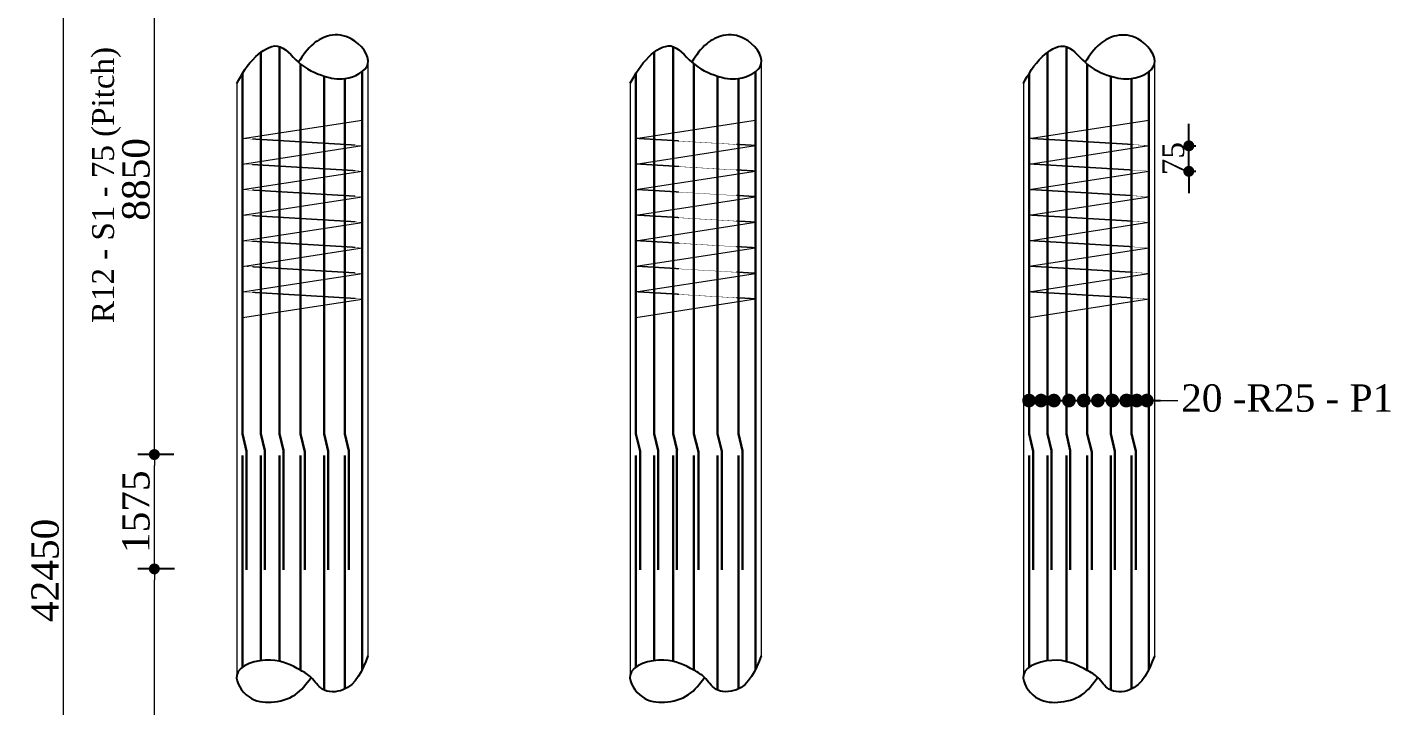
# Model space of a CAD drawing. Header units: millimetres. Extents: x -469201 to 35267, y 67768 to 197746.
# Drawn here: x -288820 to -276340, y 102789 to 108994 of the extents above; entities that cross this region are included whole.
import ezdxf

# ---------------------------------------------------------------- set-up
doc = ezdxf.new("R2010")
doc.units = ezdxf.units.MM
doc.header["$PDMODE"] = 2
doc.linetypes.add('DASHEDX2', pattern=[38.099999999999994, 25.4, -12.7])
doc.layers.get('Defpoints').update_dxf_attribs({"lineweight": 13})
for name, color, linetype, lineweight in [('Binder', 136, 'Continuous', 15), ('dim', 4, 'Continuous', 25), ('Dimision', 4, 'Continuous', 9), ('Pile', 11, 'Continuous', 15), ('Pire Line', 11, 'Continuous', 25), ('Reinf.', 12, 'Continuous', 30), ('Text', 7, 'Continuous', 15)]:
    doc.layers.add(name, color=color, linetype=linetype, lineweight=lineweight)
doc.styles.get("Standard").update_dxf_attribs({"font": 'times.ttf'})
doc.dimstyles.new('ISO-25', dxfattribs={"dimtxt": 175, "dimasz": 100, "dimexe": 65, "dimexo": 115.625, "dimgap": 40, "dimtad": 1, "dimtoh": 1, "dimdec": 0, "dimtxsty": 'Standard', "dimblk": 'DOT', "dimcen": 300, "dimclrd": 256, "dimclre": 256, "dimclrt": 256, "dimadec": 0, "dimazin": 0, "dimtfac": 1, "dimtdec": 0, "dimtix": 1, "dimtmove": 0, "dimatfit": 3, "dimldrblk": 'DOT', "dimfxl": 75, "dimlwd": -1, "dimarcsym": 0})

# ---------------------------------------------------------------- blocks, each defined once
blk = doc.blocks.new('_Dot')
at = {"color": 0, "linetype": 'ByBlock', "lineweight": -2}
blk.add_line((-0.5, 0), (-1, 0), dxfattribs=at)
at = {"color": 0, "linetype": 'ByBlock', "const_width": 0.5}
blk.add_lwpolyline([(-0.25, 0, 1), (0.25, 0, 1)], format="xyb", close=True, dxfattribs=at)
blk = doc.blocks.new('*D19')
at = {"layer": 'Defpoints', "color": 0, "ltscale": 3, "transparency": 16777216}
for p in [(-287656.9630423188, 105085.9828315705), (-287363.196762173, 105085.9828315705), (-287355.473741855, 104039.771962101)]:
    blk.add_point(p, dxfattribs=at)
at = {"layer": 'Dimision', "color": 1, "lineweight": -2, "ltscale": 3, "transparency": 16777216}
for p, q in [((-287478.821762173, 105085.9828315705), (-287806.9630423188, 105085.9828315705)), ((-287471.098741855, 104039.771962101), (-287806.9630423188, 104039.771962101))]:
    blk.add_line(p, q, dxfattribs=at)
at = {"layer": 'Dimision', "ltscale": 3, "transparency": 16777216}
blk.add_line((-287656.9630423188, 104139.771962101), (-287656.9630423188, 104985.9828315705), dxfattribs=at)
at = {"layer": 'Dimision', "ltscale": 3, "transparency": 16777216, "xscale": 100, "yscale": 100, "zscale": 100}
for p, rotation in [((-287656.9630423188, 105085.9828315705), 90), ((-287656.9630423188, 104039.771962101), 270)]:
    blk.add_blockref('_Dot', p, dxfattribs=dict(at, rotation=rotation))
at = {"layer": 'Dimision', "ltscale": 3, "transparency": 16777216, "insert": (-287824.4864741861, 104562.8773968358), "char_height": 250, "attachment_point": 5, "rotation": 90}
blk.add_mtext('1575', dxfattribs=at)
blk = doc.blocks.new('*D21')
at = {"layer": 'Defpoints', "color": 0, "ltscale": 3, "transparency": 16777216}
for p in [(-287656.9630423188, 104039.771962101), (-287355.473741855, 104039.771962101), (-287374.4237094243, 98875.52410166373)]:
    blk.add_point(p, dxfattribs=at)
at = {"layer": 'Dimision', "color": 1, "lineweight": -2, "ltscale": 3, "transparency": 16777216}
for p, q in [((-287471.098741855, 104039.771962101), (-287806.9630423188, 104039.771962101)), ((-287490.0487094243, 98875.52410166373), (-287806.9630423188, 98875.52410166373))]:
    blk.add_line(p, q, dxfattribs=at)
at = {"layer": 'Dimision', "ltscale": 3, "transparency": 16777216}
blk.add_line((-287656.9630423188, 98975.52410166373), (-287656.9630423188, 103939.771962101), dxfattribs=at)
at = {"layer": 'Dimision', "ltscale": 3, "transparency": 16777216, "xscale": 100, "yscale": 100, "zscale": 100}
for p, rotation in [((-287656.9630423188, 104039.771962101), 90), ((-287656.9630423188, 98875.52410166373), 270)]:
    blk.add_blockref('_Dot', p, dxfattribs=dict(at, rotation=rotation))
at = {"layer": 'Dimision', "ltscale": 3, "transparency": 16777216, "insert": (-287824.4864741861, 101457.6480318824), "char_height": 250, "attachment_point": 5, "rotation": 90}
blk.add_mtext('9150', dxfattribs=at)
blk = doc.blocks.new('*D22')
at = {"layer": 'Defpoints', "color": 0, "ltscale": 3, "transparency": 16777216}
for p in [(-287656.9630423188, 110119.3094459753), (-287333.9925125937, 110119.3094459753), (-287363.196762173, 105085.9828315705)]:
    blk.add_point(p, dxfattribs=at)
at = {"layer": 'Dimision', "color": 1, "lineweight": -2, "ltscale": 3, "transparency": 16777216}
for p, q in [((-287449.6175125937, 110119.3094459753), (-287806.9630423188, 110119.3094459753)), ((-287478.821762173, 105085.9828315705), (-287806.9630423188, 105085.9828315705))]:
    blk.add_line(p, q, dxfattribs=at)
at = {"layer": 'Dimision', "ltscale": 3, "transparency": 16777216}
blk.add_line((-287656.9630423188, 105185.9828315705), (-287656.9630423188, 110019.3094459753), dxfattribs=at)
at = {"layer": 'Dimision', "ltscale": 3, "transparency": 16777216, "xscale": 100, "yscale": 100, "zscale": 100}
for p, rotation in [((-287656.9630423188, 110119.3094459753), 90), ((-287656.9630423188, 105085.9828315705), 270)]:
    blk.add_blockref('_Dot', p, dxfattribs=dict(at, rotation=rotation))
at = {"layer": 'Dimision', "ltscale": 3, "transparency": 16777216, "insert": (-287824.1259839194, 107602.646138773), "char_height": 250, "attachment_point": 5, "rotation": 90}
blk.add_mtext('8850', dxfattribs=at)
blk = doc.blocks.new('*D25')
at = {"layer": 'Defpoints', "color": 0, "ltscale": 3, "transparency": 16777216}
for p in [(-288488.860433643, 115593.6850492635), (-287656.9630423188, 115593.6850492635), (-286902.1221754652, 92459.01821563442)]:
    blk.add_point(p, dxfattribs=at)
at = {"layer": 'Dimision', "color": 1, "lineweight": -2, "ltscale": 3, "transparency": 16777216}
for p, q in [((-287772.5880423188, 115593.6850492635), (-288638.860433643, 115593.6850492635)), ((-287017.7471754652, 92459.01821563442), (-288638.860433643, 92459.01821563442))]:
    blk.add_line(p, q, dxfattribs=at)
at = {"layer": 'Dimision', "ltscale": 3, "transparency": 16777216}
blk.add_line((-288488.860433643, 92559.01821563442), (-288488.860433643, 115493.6850492635), dxfattribs=at)
at = {"layer": 'Dimision', "ltscale": 3, "transparency": 16777216, "xscale": 100, "yscale": 100, "zscale": 100}
for p, rotation in [((-288488.860433643, 115593.6850492635), 90), ((-288488.860433643, 92459.01821563442), 270)]:
    blk.add_blockref('_Dot', p, dxfattribs=dict(at, rotation=rotation))
at = {"layer": 'Dimision', "ltscale": 3, "transparency": 16777216, "insert": (-288656.0233752436, 104026.351632449), "char_height": 250, "attachment_point": 5, "rotation": 90}
blk.add_mtext('42450', dxfattribs=at)
blk = doc.blocks.new('*D89')
at = {"layer": 'Defpoints', "color": 0, "ltscale": 3, "transparency": 16777216}
for p in [(-278597.0743814718, 107909.3899670681), (-278188.5251639988, 107909.3899670681), (-278611.6755305118, 107676.4965255984)]:
    blk.add_point(p, dxfattribs=at)
at = {"layer": 'Pire Line', "linetype": 'Continuous', "ltscale": 3, "transparency": 16777216}
for p, q in [((-278188.5251639988, 108009.3899670681), (-278188.5251639988, 108109.3899670681)), ((-278188.5251639988, 107676.4965255984), (-278188.5251639988, 107909.3899670681)), ((-278188.5251639988, 107576.4965255984), (-278188.5251639988, 107476.4965255984))]:
    blk.add_line(p, q, dxfattribs=at)
at = {"layer": 'Pire Line', "linetype": 'Continuous', "lineweight": -2, "ltscale": 3, "transparency": 16777216}
for p, q in [((-278223.5251639988, 107909.3899670681), (-278123.5251639988, 107909.3899670681)), ((-278223.5251639988, 107676.4965255984), (-278123.5251639988, 107676.4965255984))]:
    blk.add_line(p, q, dxfattribs=at)
at = {"layer": 'Pire Line', "ltscale": 3, "transparency": 16777216, "xscale": 100, "yscale": 100, "zscale": 100}
for p, rotation in [((-278188.5251639988, 107909.3899670681), 270), ((-278188.5251639988, 107676.4965255984), 90)]:
    blk.add_blockref('_Dot', p, dxfattribs=dict(at, rotation=rotation))
at = {"layer": 'Pire Line', "ltscale": 3, "transparency": 16777216, "insert": (-278330.5439094926, 107792.9432463333), "char_height": 200, "attachment_point": 5, "rotation": 90}
blk.add_mtext('75', dxfattribs=at)

msp = doc.modelspace()

# ---------------------------------------------------------------- linework, layer by layer
at = {"layer": 'Binder', "ltscale": 5}
for p, q in [((-286851.4325157327, 107976.3355442972), (-285755.4704338107, 108145.0063195357)), ((-283250.5478628033, 107976.8078540165), (-282154.5857808813, 108145.478629255)), ((-279650.5478628033, 107976.8078540165), (-278554.5857808813, 108145.478629255)), ((-286851.4325157327, 107742.5266903884), (-285755.4704338108, 107911.1974656269)), ((-283250.5478628033, 107742.9990001077), (-282154.5857808814, 107911.6697753462)), ((-279650.5478628033, 107742.9990001077), (-278554.5857808814, 107911.6697753462)), ((-286851.4325157327, 107508.7178364796), (-285755.4704338107, 107677.3886117181)), ((-283250.5478628033, 107509.1901461989), (-282154.5857808813, 107677.8609214374)), ((-279650.5478628033, 107509.1901461989), (-278554.5857808813, 107677.8609214374)), ((-286851.4325157327, 107274.9089825708), (-285755.4704338107, 107443.5797578093)), ((-283250.5478628033, 107275.3812922901), (-282154.5857808813, 107444.0520675286)), ((-279650.5478628033, 107275.3812922901), (-278554.5857808813, 107444.0520675286)), ((-286851.4325157327, 107041.100128662), (-285755.4704338108, 107209.7709039005)), ((-283250.5478628033, 107041.5724383813), (-282154.5857808814, 107210.2432136198)), ((-279650.5478628033, 107041.5724383813), (-278554.5857808814, 107210.2432136198)), ((-286851.4325157327, 106807.2912747532), (-285755.4704338108, 106975.9620499917)), ((-283250.5478628033, 106807.7635844725), (-282154.5857808814, 106976.434359711)), ((-279650.5478628033, 106807.7635844725), (-278554.5857808814, 106976.434359711)), ((-286851.4325157328, 106573.4824208444), (-285755.4704338108, 106742.1531960829)), ((-283250.5478628034, 106573.9547305637), (-282154.5857808815, 106742.6255058022)), ((-279650.5478628034, 106573.9547305637), (-278554.5857808815, 106742.6255058022)), ((-286851.4325157328, 106339.6735669357), (-285755.4704338109, 106508.3443421741)), ((-283250.5478628034, 106340.1458766549), (-282154.5857808815, 106508.8166518934)), ((-279650.5478628034, 106340.1458766549), (-278554.5857808815, 106508.8166518934))]:
    msp.add_line(p, q, dxfattribs=at)
at = {"layer": 'Binder', "linetype": 'DASHEDX2', "ltscale": 0.006999999999999999}
for p, q in [((-285755.4704338107, 107911.1974656269), (-286851.4325157327, 107976.3355442972)), ((-282154.5857808813, 107911.6697753462), (-283250.5478628033, 107976.8078540165)), ((-278554.5857808813, 107911.6697753462), (-279650.5478628033, 107976.8078540165)), ((-285755.4704338108, 107677.3886117181), (-286851.4325157327, 107742.5266903884)), ((-282154.5857808814, 107677.8609214374), (-283250.5478628033, 107742.9990001077)), ((-278554.5857808814, 107677.8609214374), (-279650.5478628033, 107742.9990001077)), ((-285755.4704338108, 107443.5797578093), (-286851.4325157327, 107508.7178364796)), ((-282154.5857808814, 107444.0520675286), (-283250.5478628033, 107509.1901461989)), ((-278554.5857808814, 107444.0520675286), (-279650.5478628033, 107509.1901461989)), ((-285755.4704338108, 107209.7709039005), (-286851.4325157327, 107274.9089825708)), ((-282154.5857808814, 107210.2432136198), (-283250.5478628033, 107275.3812922901)), ((-278554.5857808814, 107210.2432136198), (-279650.5478628033, 107275.3812922901)), ((-285755.4704338108, 106975.9620499917), (-286851.4325157327, 107041.100128662)), ((-282154.5857808814, 106976.434359711), (-283250.5478628033, 107041.5724383813)), ((-278554.5857808814, 106976.434359711), (-279650.5478628033, 107041.5724383813)), ((-285755.4704338108, 106742.1531960829), (-286851.4325157328, 106807.2912747532)), ((-282154.5857808815, 106742.6255058022), (-283250.5478628034, 106807.7635844725)), ((-278554.5857808815, 106742.6255058022), (-279650.5478628034, 106807.7635844725)), ((-285755.4704338109, 106508.3443421741), (-286851.4325157328, 106573.4824208444)), ((-282154.5857808815, 106508.8166518934), (-283250.5478628034, 106573.9547305637)), ((-278554.5857808815, 106508.8166518934), (-279650.5478628034, 106573.9547305637))]:
    msp.add_line(p, q, dxfattribs=at)
at = {"layer": 'dim', "ltscale": 30}
for points in [[(-286902.6247341657, 108480.9358563609), (-286728.2762949333, 108725.7178828002), (-286530.6075915847, 108822.3276313014), (-286338.3775331514, 108674.2264596517), (-286102.8273527389, 108547.0788936537), (-285912.1557997294, 108524.9617791666), (-285702.6247341657, 108657.9000267728), (-285854.9375680402, 108888.7275197921), (-286050.7929385607, 108917.3098167926), (-286200.4959014505, 108843.415177164), (-286338.3775331514, 108674.2264596517)], [(-283302.122175465, 108481.4081807121), (-283127.7737362327, 108726.1902071514), (-282930.1050328841, 108822.7999556526), (-282737.8749744507, 108674.6987840029), (-282502.3247940383, 108547.551218005), (-282311.6532410288, 108525.4341035178), (-282102.122175465, 108658.372351124), (-282254.4350093396, 108889.1998441433), (-282450.29037986, 108917.7821411439), (-282599.9933427498, 108843.8875015153), (-282737.8749744507, 108674.6987840029)], [(-279702.8497840644, 108480.3252203484), (-279528.501344832, 108725.1072467877), (-279330.8326414834, 108821.7169952889), (-279138.6025830501, 108673.6158236392), (-278903.0524026376, 108546.4682576412), (-278712.3808496281, 108524.3511431541), (-278502.8497840644, 108657.2893907603), (-278655.1626179389, 108888.1168837796), (-278851.0179884594, 108916.6991807802), (-279000.7209513492, 108842.8045411516), (-279138.6025830501, 108673.6158236392)], [(-285702.2689641704, 103243.2640890766), (-285930.2156388818, 102933.4293332672), (-286120.0889154262, 102940.8549731333), (-286221.2725385294, 103046.8453010043), (-286318.6455184111, 103112.7332028497), (-286592.8620538052, 103204.4897030203), (-286902.6247341657, 103067.1731650723), (-286790.4695404603, 102868.4448358994), (-286587.6130048841, 102820.7068373301), (-286368.5485464131, 102889.3898541897), (-286221.2725385294, 103046.8453010043)], [(-282102.122175465, 103243.7364134278), (-282329.7130801812, 102933.9016576184), (-282519.5863567255, 102941.3272974845), (-282620.7699798288, 103047.3176253556), (-282718.1429597104, 103113.2055272009), (-282992.3594951046, 103204.9620273716), (-283302.122175465, 103067.6454894236), (-283189.9669817597, 102868.9171602507), (-282987.1104461835, 102821.1791616814), (-282768.0459877125, 102889.8621785409), (-282620.7699798288, 103047.3176253556)], [(-278502.806890992, 103243.1657861775), (-278730.4406887806, 102932.8186972547), (-278920.3139653249, 102940.2443371208), (-279021.4975884281, 103046.2346649918), (-279118.8705683098, 103112.1225668372), (-279393.0871037039, 103203.8790670079), (-279702.8497840644, 103066.5625290599), (-279590.6945903591, 102867.8341998869), (-279387.8380547828, 102820.0962013177), (-279168.7735963118, 102888.7792181772), (-279021.4975884281, 103046.2346649918)]]:
    msp.add_spline(points, degree=3, dxfattribs=at)
at = {"layer": 'Dimision', "ltscale": 5}
msp.add_line((-278288.1595609185, 105579.7281845595), (-278288.1595609185, 105579.7281845595), dxfattribs=at)
msp.add_line((-278288.1595609185, 105579.7281845595), (-278288.1595609185, 105579.7281845595), dxfattribs=at)
at = {"layer": 'Pile', "ltscale": 3}
for p, q in [((-285702.3858152222, 108709.1159395326), (-285702.5951572568, 103242.4529424584)), ((-282102.5222449905, 108712.4269208565), (-282102.8402933099, 103241.9463098314)), ((-282102.122175465, 108710.6810845759), (-282102.122175465, 103243.7364134277)), ((-278502.503919237, 108708.0024217051), (-278502.806890992, 103243.1657861775)), ((-286902.122175465, 108481.8340096021), (-286902.122175465, 103028.2962939427)), ((-286902.122175465, 108481.8340096022), (-286902.122175465, 103028.2962939424)), ((-283302.122175465, 108481.4081807121), (-283302.122175465, 103031.8560460066)), ((-283302.122175465, 108481.4081807121), (-283302.122175465, 103031.8560460066)), ((-279702.122175465, 108481.6255692888), (-279702.122175465, 103026.4259570043)), ((-279702.122175465, 108481.6255692888), (-279702.122175465, 103026.4259570044))]:
    msp.add_line(p, q, dxfattribs=at)
at = {"layer": 'Reinf.', "ltscale": 5}
for p, q in [((-286683.1490847134, 105274.0751814448), (-286683.1490847134, 108764.5578353247)), ((-286510.1632924036, 105274.0751814448), (-286510.1632924036, 108817.4695211259)), ((-283082.264431784, 105274.5474911641), (-283082.264431784, 108765.030145044)), ((-282909.2786394742, 105274.547491164), (-282909.2786394742, 108817.9418308452)), ((-279482.264431784, 105274.5474911641), (-279482.264431784, 108765.030145044)), ((-279309.2786394742, 105274.547491164), (-279309.2786394742, 108817.9418308452)), ((-286319.3409014939, 105274.0751814446), (-286319.3409014939, 108657.5870617946)), ((-282718.4562485645, 105274.5474911639), (-282718.4562485645, 108658.0593715139)), ((-279118.4562485645, 105274.5474911639), (-279118.4562485645, 108658.0593715139)), ((-286103.2094469676, 105274.0751814447), (-286103.2094469677, 108547.0789082856)), ((-282502.3247940383, 105274.547491164), (-282502.3247940383, 108547.5512180049)), ((-278902.3247940383, 105274.547491164), (-278902.3247940383, 108547.5512180049)), ((-286851.4325157328, 105274.0751814447), (-286812.5913344342, 105115.4849409421)), ((-286683.1490847134, 105274.0751814447), (-286646.8437358244, 105122.0869864834)), ((-286510.1632924036, 105274.0751814447), (-286473.8579435146, 105122.0869864834)), ((-286319.3409014939, 105274.0751814447), (-286278.5155229818, 105110.3190789096)), ((-286103.2094469677, 105274.0751814447), (-286065.0636013362, 105117.2952489593)), ((-285912.5378939582, 105274.0751814447), (-285875.6377743535, 105120.5384995502)), ((-283250.5478628034, 105274.547491164), (-283211.7066815048, 105115.9572506614)), ((-283082.264431784, 105274.547491164), (-283045.959082895, 105122.5592962027)), ((-282909.2786394742, 105274.547491164), (-282872.9732905852, 105122.5592962027)), ((-282718.4562485645, 105274.547491164), (-282677.6308700524, 105110.7913886289)), ((-282502.3247940383, 105274.547491164), (-282464.1789484068, 105117.7675586785)), ((-282311.6532410288, 105274.5474911639), (-282274.7531214241, 105121.0108092695)), ((-279650.5478628034, 105274.547491164), (-279611.7066815048, 105115.9572506614)), ((-279482.264431784, 105274.547491164), (-279445.959082895, 105122.5592962027)), ((-279309.2786394742, 105274.547491164), (-279272.9732905852, 105122.5592962027)), ((-279118.4562485645, 105274.547491164), (-279077.6308700524, 105110.7913886289)), ((-278902.3247940383, 105274.547491164), (-278864.1789484068, 105117.7675586785)), ((-278711.6532410288, 105274.5474911639), (-278674.7531214241, 105121.0108092695)), ((-286812.5913344342, 104031.1241698122), (-286812.5913344341, 105115.4849409421)), ((-286646.8437358244, 104031.1241698122), (-286646.8437358244, 105122.0869864833)), ((-286475.8344166532, 104031.1241698122), (-286475.8344166532, 105127.2327388692)), ((-286278.5155229818, 104031.1241698122), (-286278.5155229818, 105110.3190789096)), ((-286065.0636013362, 104031.1241698122), (-286065.0636013362, 105117.2952489592)), ((-285875.6377743536, 104031.1241698122), (-285875.6377743535, 105120.5384995503)), ((-283211.7066815048, 104031.5964795315), (-283211.7066815047, 105115.9572506613)), ((-283045.959082895, 104031.5964795315), (-283045.959082895, 105122.5592962026)), ((-282874.9497637238, 104031.5964795315), (-282874.9497637238, 105127.7050485885)), ((-282677.6308700524, 104031.5964795315), (-282677.6308700524, 105110.7913886288)), ((-282464.1789484068, 104031.5964795315), (-282464.1789484068, 105117.7675586785)), ((-282274.7531214242, 104031.5964795315), (-282274.7531214241, 105121.0108092696)), ((-279611.7066815048, 104031.5964795315), (-279611.7066815047, 105115.9572506613)), ((-279445.959082895, 104031.5964795315), (-279445.959082895, 105122.5592962026)), ((-279274.9497637238, 104031.5964795315), (-279274.9497637238, 105127.7050485885)), ((-279077.6308700524, 104031.5964795315), (-279077.6308700524, 105110.7913886288)), ((-278864.1789484068, 104031.5964795315), (-278864.1789484068, 105117.7675586785)), ((-278674.7531214242, 104031.5964795315), (-278674.7531214241, 105121.0108092696)), ((-286683.1490847134, 103200.0038596883), (-286683.1490847134, 105076.9211447633)), ((-286510.1632924036, 103193.5447290424), (-286510.1632924036, 105076.9211447633)), ((-286319.3409014939, 103112.9052937184), (-286319.3409014939, 105076.9211447633)), ((-286103.2094469677, 102931.6305746873), (-286103.2094469677, 105076.9211447633)), ((-283082.264431784, 103200.4761694076), (-283082.264431784, 105077.3934544825)), ((-282909.2786394742, 103194.0170387617), (-282909.2786394742, 105077.3934544825)), ((-282718.4562485645, 103113.3776034377), (-282718.4562485645, 105077.3934544825)), ((-282502.3247940383, 102932.1028844066), (-282502.3247940383, 105077.3934544825)), ((-279482.264431784, 103200.4761694076), (-279482.264431784, 105077.3934544825)), ((-279309.2786394742, 103194.0170387617), (-279309.2786394742, 105077.3934544825)), ((-279118.4562485645, 103113.3776034377), (-279118.4562485645, 105077.3934544825)), ((-278902.3247940383, 102932.1028844066), (-278902.3247940383, 105077.3934544825))]:
    msp.add_line(p, q, dxfattribs=at)
for points in [[(-285755.4704338109, 103120.7169951239), (-285755.4704338109, 108586.9247717393)], [(-282154.5857808815, 103121.1893048432), (-282154.5857808815, 108587.3970814585)], [(-278554.5857808815, 103121.1893048432), (-278554.5857808815, 108587.3970814585)], [(-286851.4325157328, 105274.0751814447), (-286851.4325157328, 108570.1790155706)], [(-285912.5378939582, 105274.0751814447), (-285912.5378939582, 108524.9617937986)], [(-283250.5478628034, 105274.547491164), (-283250.5478628034, 108570.6513252899)], [(-282311.6532410288, 105274.5474911639), (-282311.6532410288, 108525.4341035178)], [(-279650.5478628034, 105274.547491164), (-279650.5478628034, 108570.6513252899)], [(-278711.6532410288, 105274.5474911639), (-278711.6532410288, 108525.4341035178)], [(-286851.4325157328, 103141.0898230122), (-286851.4325157328, 105076.9211447633)], [(-285912.5378939582, 102941.1924372186), (-285912.5378939582, 105076.9211447633)], [(-283250.5478628034, 103141.5621327315), (-283250.5478628034, 105077.3934544825)], [(-282311.6532410288, 102941.6647469379), (-282311.6532410288, 105077.3934544825)], [(-279650.5478628034, 103141.5621327315), (-279650.5478628034, 105077.3934544825)], [(-278711.6532410288, 102941.6647469379), (-278711.6532410288, 105077.3934544825)]]:
    msp.add_lwpolyline(points, dxfattribs=at)

# ---------------------------------------------------------------- texts
at = {"layer": 'Dimision', "ltscale": 3, "insert": (-288094.2520868135, 107551.1100322397), "char_height": 200, "attachment_point": 5, "rotation": 90}
msp.add_mtext('R12 - S1 - 75 (Pitch)', dxfattribs=at)
at = {"layer": 'Text'}
msp.add_text('20 -R25 - P1', height=250, dxfattribs=at).set_placement((-278258.228232774, 105477.7824757557))

# ---------------------------------------------------------------- dimensions: what is measured, and where the dimension line sits
at = {"layer": 'Dimision', "ltscale": 3}
for base, p1, p2, text, picture, middle in [((-288488.860433643, 115593.6850492635), (-286902.122175465, 92459.0182156344), (-287656.9630423187, 115593.6850492635), '42450', '*D25', (-288656.0233752436, 104026.351632449)), ((-287656.9630423188, 110119.3094459753), (-287363.1967621729, 105085.9828315705), (-287333.9925125936, 110119.3094459752), '8850', '*D22', (-287824.1259839194, 107602.646138773)), ((-287656.9630423188, 105085.9828315705), (-287355.4737418549, 104039.771962101), (-287363.1967621729, 105085.9828315705), '1575', '*D19', (-287824.4864741861, 104562.8773968358)), ((-287656.9630423188, 104039.771962101), (-287374.4237094242, 98875.52410166367), (-287355.4737418549, 104039.771962101), '9150', '*D21', (-287824.4864741861, 101457.6480318824))]:
    dim = msp.add_linear_dim(base=base, p1=p1, p2=p2, angle=90, text=text, dimstyle='ISO-25', override={"dimtxt": 250, "dimexe": 150, "dimclre": 1}, dxfattribs=at)
    dim.commit()
    dim.dimension.update_dxf_attribs({"geometry": picture, "text_midpoint": middle})
at = {"layer": 'Pire Line', "ltscale": 3}
dim = msp.add_linear_dim(base=(-278188.5251639988, 107909.3899670681), p1=(-278611.6755305117, 107676.4965255983), p2=(-278597.0743814717, 107909.3899670681), angle=90, text='75', dimstyle='ISO-25', override={"dimtxt": 200, "dimfxl": 35, "dimfxlon": 1, "dimarcsym": 2}, dxfattribs=at)
dim.commit()
dim.dimension.update_dxf_attribs({"geometry": '*D89', "text_midpoint": (-278330.5439094926, 107792.9432463333)})

# ---------------------------------------------------------------- leaders
at = {"layer": 'Dimision', "ltscale": 5}
for points in [[(-279650.5478628034, 105579.7281845595), (-278788.5267998853, 105579.7281845595)], [(-279540.9244362206, 105579.7281845595), (-278678.9033733025, 105579.7281845595)], [(-279423.2459931021, 105579.7281845595), (-278561.224930184, 105579.7281845595)], [(-279285.9534578514, 105579.7281845595), (-278423.9323949332, 105579.7281845595)], [(-279150.1806238366, 105579.7281845595), (-278288.1595609185, 105579.7281845595)], [(-279020.94514168, 105579.7281845595), (-278288.1595609185, 105579.7281845595)], [(-278888.4399653151, 105579.7281845595), (-278288.1595609185, 105579.7281845595)], [(-278762.4721408083, 105579.7281845595), (-278288.1595609185, 105579.7281845595)], [(-278756.3740411398, 105579.7281845595), (-278288.1595609185, 105579.7281845595)], [(-278756.3740411398, 105579.7281845595), (-278288.1595609185, 105579.7281845595)], [(-278664.3740411398, 105579.7281845595), (-278288.1595609185, 105579.7281845595)], [(-278664.3740411398, 105579.7281845595), (-278288.1595609185, 105579.7281845595)], [(-278572.3740411398, 105579.7281845595), (-278288.1595609185, 105579.7281845595)]]:
    msp.add_leader(points, dimstyle='ISO-25', override={"dimasz": 125, "dimtad": 0}, dxfattribs=at)

doc.saveas('drawing.dxf')
